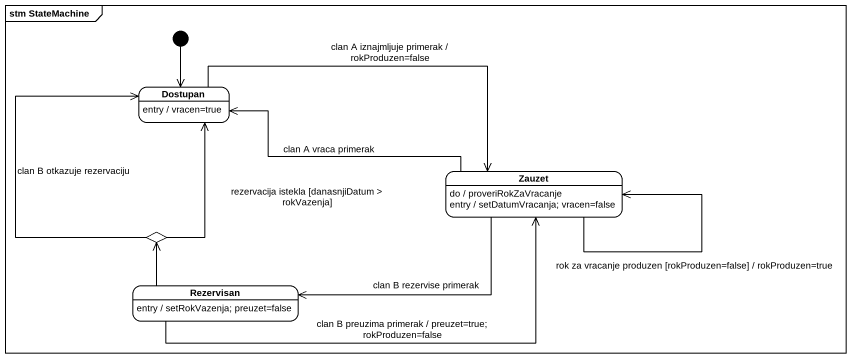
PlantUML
@startuml
mainframe stm StateMachine
hide empty description
state Dostupan
Dostupan : entry / vracen=true
state Zauzet
Zauzet : do / proveriRokZaVracanje
Zauzet : entry / setDatumVracanja; vracen=false
state choice1 <<choice>>
state Rezervisan
Rezervisan : entry / setRokVazenja; preuzet=false
[*] --> Dostupan
Dostupan -right-> Zauzet : clan A iznajmljuje primerak / rokProduzen=false
Zauzet -left-> Dostupan : clan A vraca primerak
Zauzet --> Zauzet : rok za vracanje produzen [rokProduzen=false] / rokProduzen=true
Zauzet -left-> Rezervisan : clan B rezervise primerak
choice1 -up-> Dostupan : clan B otkazuje rezervaciju
choice1 -up-> Dostupan : rezervacija istekla [danasnjiDatum > rokVazenja]
Rezervisan -right-> Zauzet : clan B preuzima primerak / preuzet=true; rokProduzen=false
Rezervisan -up-> choice1
@enduml
